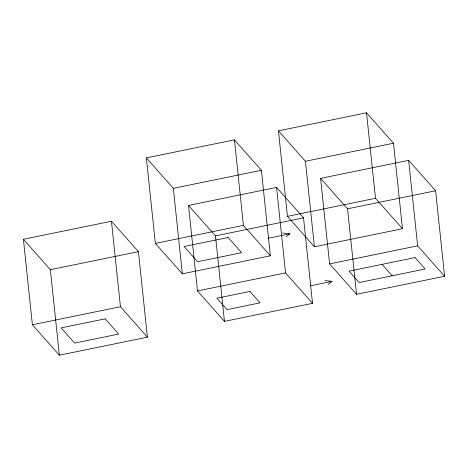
<?xml version="1.0" encoding="UTF-8"?>
<svg xmlns="http://www.w3.org/2000/svg" width="468" height="468" viewBox="0 0 468 468"><rect width="100%" height="100%" fill="white"/><g stroke="black" fill="none" stroke-linecap="round" stroke-linejoin="round"><path stroke-width="0.7" d="M286.106 236.837L289.92 233.813L282.731 233.035M328.238 284.38L332.052 281.35L324.862 280.578M146.373 157.903L234.433 139.862L261.396 170.288L270.381 255.791L182.327 273.833L155.358 243.407L146.373 157.903L173.341 188.329L182.327 273.833M278.46 130.841L366.514 112.8L393.483 143.226L402.468 228.723L314.408 246.771L287.446 216.345L278.46 130.841L305.423 161.267L314.408 246.771M173.341 188.329L261.396 170.288M305.423 161.267L393.483 143.226M23.4 239.277L111.454 221.229L138.423 251.655L147.408 337.159L59.354 355.2L32.386 324.774L23.4 239.277L50.363 269.703L59.354 355.2M188.505 205.446L276.565 187.405L303.527 217.831L312.513 303.328L224.459 321.37L197.496 290.944L188.505 205.446L215.473 235.872L224.459 321.37M320.592 178.378L408.646 160.337L435.614 190.763L444.6 276.266L356.546 294.308L329.577 263.882L320.592 178.378L347.554 208.804L356.546 294.308M155.358 243.407L243.418 225.365L270.381 255.791M287.446 216.345L375.506 198.297L402.468 228.723M50.363 269.703L138.423 251.655M215.473 235.872L303.527 217.831M347.554 208.804L435.614 190.763M267.907 238.323L289.92 233.813M32.386 324.774L120.446 306.733L147.408 337.159M197.496 290.944L285.55 272.902L312.513 303.328M329.577 263.882L417.637 245.84L444.6 276.266M310.038 285.86L332.052 281.35M382.034 264.367L392.143 275.781M408.646 160.337L417.637 245.84M366.514 112.8L375.506 198.297M276.565 187.405L285.55 272.902M234.433 139.862L243.418 225.365M111.454 221.229L120.446 306.733M228.144 237.481L184.117 246.501L197.601 261.717L241.628 252.691L228.144 237.481M105.171 318.848L61.144 327.875L74.623 343.085L118.656 334.064L105.171 318.848M249.947 291.435L216.93 298.198L227.038 309.611L260.062 302.843L249.947 291.435M415.057 257.605L349.011 271.136L359.126 282.543L425.166 269.012L415.057 257.605"/></g></svg>
